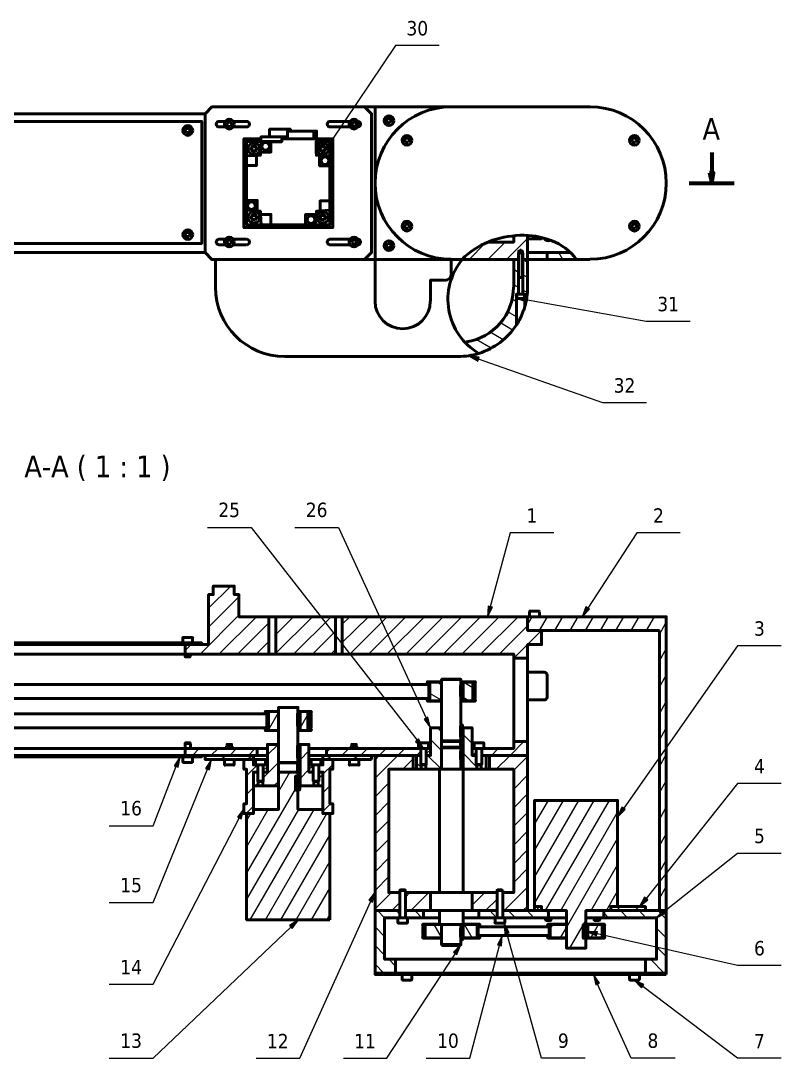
# Model space of a CAD drawing. Header units: millimetres. Extents: x 20663 to 36223, y 4936 to 8014.
# Drawn here: x 20990 to 21402, y 4936 to 5497 of the extents above; entities that cross this region are included whole.
import ezdxf

# ---------------------------------------------------------------- set-up
doc = ezdxf.new("R2010")
doc.units = ezdxf.units.MM
for name, color, linetype in [('PDF_Hatch (ISO)', 7, 'Continuous'), ('PDF_Section Line (ISO)', 7, 'Continuous'), ('PDF_Symbol (ISO)', 7, 'Continuous'), ('PDF_Text', 7, 'Continuous'), ('PDF_Visible (ISO)', 7, 'Continuous'), ('PDF_Visible Narrow (ISO)', 7, 'Continuous')]:
    doc.layers.add(name, color=color, linetype=linetype)
doc.styles.add('PDF Tahoma', font='tahoma.ttf')

msp = doc.modelspace()

# ---------------------------------------------------------------- hatches: boundary and pattern name
at = {"layer": 'PDF_Section Line (ISO)', "transparency": 33554559}
msp.add_hatch(color=256, dxfattribs=at).paths.add_polyline_path([(21362.86, 5414.98), (21362.86, 5414.98), (21364, 5409.41), (21365, 5414.98)])
at = {"layer": 'PDF_Symbol (ISO)', "transparency": 33554559}
for points in [[(21157.57, 5433.27), (21157.57, 5433.27), (21155.43, 5427.98), (21159.43, 5431.98)], [(21264.57, 5347.27), (21264.57, 5347.27), (21258.86, 5347.13), (21264.14, 5345.13)], [(21238.28, 5315.27), (21238.28, 5315.27), (21232.57, 5316.13), (21237.57, 5313.13)], [(21243.14, 5180.7), (21243.14, 5180.7), (21242.86, 5174.98), (21245.43, 5180.13)], [(21296, 5180.41), (21296, 5180.41), (21294, 5174.98), (21298, 5179.13)], [(21208.57, 5119.7), (21208.57, 5119.7), (21212, 5114.98), (21210.57, 5120.7)], [(21203.86, 5107.56), (21203.86, 5107.56), (21208.14, 5103.84), (21205.57, 5108.98)], [(21075.57, 5093.7), (21075.57, 5093.7), (21076.57, 5099.27), (21073.43, 5094.41)], [(21092.43, 5092.13), (21092.43, 5092.13), (21093.57, 5097.84), (21090.43, 5092.98)], [(21315.43, 5071.98), (21315.43, 5071.98), (21313.14, 5066.7), (21317.28, 5070.7)], [(21109.57, 5065.7), (21109.57, 5065.7), (21111.14, 5071.13), (21107.57, 5066.7)], [(21180.71, 5020.7), (21180.71, 5020.7), (21182, 5026.27), (21178.57, 5021.7)], [(21327.71, 5023.41), (21327.71, 5023.41), (21325, 5018.27), (21329.43, 5021.98)], [(21337.86, 5016.7), (21337.86, 5016.7), (21334.14, 5012.27), (21339.28, 5014.98)], [(21137.28, 5006.41), (21137.28, 5006.41), (21140.57, 5011.13), (21135.71, 5007.98)], [(21254.43, 5004.13), (21254.43, 5004.13), (21251.71, 5009.27), (21252.14, 5003.56)], [(21302.28, 5004.7), (21302.28, 5004.7), (21296.57, 5004.84), (21301.71, 5002.41)], [(21250.28, 4996.98), (21250.28, 4996.98), (21250.71, 5002.7), (21248.14, 4997.56)], [(21226.28, 4992.41), (21226.28, 4992.41), (21228.43, 4997.7), (21224.43, 4993.56)], [(21303.28, 4976.84), (21303.28, 4976.84), (21300, 4981.56), (21301.28, 4975.98)], [(21327.28, 4976.13), (21327.28, 4976.13), (21322.14, 4978.56), (21326, 4974.27)]]:
    msp.add_hatch(color=256, dxfattribs=at).paths.add_polyline_path(points)

# ---------------------------------------------------------------- linework, layer by layer
at = {"layer": 'PDF_Hatch (ISO)', "lineweight": 25}
for points in [[(21232.86, 5368.13), (21241.57, 5376.98)], [(21243, 5368.13), (21252.28, 5377.55)], [(21253, 5368.13), (21264.43, 5379.55)], [(21263.14, 5368.13), (21264.43, 5369.41)], [(21275.28, 5368.13), (21275, 5368.84)], [(21283.57, 5368.13), (21281.43, 5371.98)], [(21264.43, 5366.55), (21261.86, 5368.13)], [(21259.57, 5361.13), (21257, 5362.7)], [(21264.43, 5358.41), (21261.86, 5359.84)], [(21259.57, 5352.98), (21257, 5354.41)], [(21258.43, 5345.27), (21256.14, 5346.7)], [(21264.28, 5350.27), (21261.86, 5351.55)], [(21263, 5342.7), (21263, 5342.7)], [(21258.43, 5337.13), (21253.71, 5339.84)], [(21256.28, 5329.98), (21249.86, 5333.84)], [(21244.71, 5320.27), (21236.71, 5324.84)], [(21251.28, 5324.7), (21244.28, 5328.84)], [(21092, 5179.56), (21104, 5191.56)], [(21092, 5169.41), (21108.43, 5185.84)], [(21087.43, 5154.84), (21108.43, 5175.84)], [(21097.57, 5154.84), (21117.86, 5174.98)], [(21128.28, 5155.27), (21148.14, 5174.98)], [(21128.28, 5165.41), (21138, 5174.98)], [(21138, 5154.84), (21158.28, 5174.98)], [(21164.28, 5160.98), (21178.43, 5174.98)], [(21164.28, 5170.98), (21168.28, 5174.98)], [(21168.28, 5154.84), (21188.57, 5174.98)], [(21178.43, 5154.84), (21198.57, 5174.98)], [(21188.43, 5154.84), (21208.71, 5174.98)], [(21198.57, 5154.84), (21218.86, 5174.98)], [(21208.71, 5154.84), (21229, 5174.98)], [(21218.86, 5154.84), (21239, 5174.98)], [(21228.86, 5154.84), (21249.14, 5174.98)], [(21239, 5154.84), (21259.28, 5174.98)], [(21264.43, 5170.7), (21267, 5174.98)], [(21270.86, 5167.56), (21275.28, 5174.98)], [(21279.14, 5167.56), (21283.43, 5174.98)], [(21287.43, 5167.56), (21291.71, 5174.98)], [(21295.71, 5167.56), (21300, 5174.98)], [(21303.86, 5167.56), (21308.28, 5174.98)], [(21312.14, 5167.56), (21316.43, 5174.98)], [(21320.43, 5167.56), (21324.71, 5174.98)], [(21328.71, 5167.56), (21333, 5174.98)], [(21107.71, 5154.84), (21124.57, 5171.7)], [(21148.14, 5154.84), (21160.57, 5167.27)], [(21249.14, 5154.84), (21264.43, 5170.13)], [(21257, 5152.56), (21272, 5167.56)], [(21335.71, 5165.41), (21339.43, 5171.98)], [(21117.71, 5154.84), (21124.57, 5161.56)], [(20994.14, 5159.98), (20992.86, 5160.84)], [(21008.43, 5159.98), (21007.14, 5160.84)], [(21022.71, 5159.98), (21021.43, 5160.84)], [(21037, 5159.98), (21035.71, 5160.84)], [(21051.29, 5159.98), (21050, 5160.84)], [(21065.57, 5159.98), (21064.29, 5160.84)], [(21079.86, 5159.98), (21078.57, 5160.84)], [(21079.28, 5156.7), (21082.57, 5159.98)], [(21158.14, 5154.84), (21160.57, 5157.27)], [(21335.71, 5151.13), (21339.43, 5157.7)], [(21218, 5138.13), (21215.14, 5139.7)], [(21234.86, 5136.56), (21229.57, 5139.7)], [(21335.71, 5136.84), (21339.43, 5143.41)], [(21218, 5129.84), (21211.57, 5133.56)], [(21235.43, 5135.84), (21236.14, 5136.27)], [(21232.71, 5129.56), (21229.57, 5131.41)], [(21335.71, 5122.56), (21339.43, 5129.13)], [(21124.28, 5113.56), (21129.86, 5123.27)], [(21141.43, 5114.7), (21145.71, 5122.13)], [(21146.14, 5122.98), (21146.57, 5123.7)], [(21147.43, 5118.27), (21146.71, 5118.98)], [(21218, 5112.7), (21215.71, 5114.98)], [(21234.43, 5106.41), (21229.57, 5111.27)], [(21335.71, 5108.27), (21339.43, 5114.84)], [(21123.86, 5100.27), (21129.57, 5105.98)], [(21218, 5102.7), (21212, 5108.7)], [(21247.43, 5092.56), (21255, 5099.98), (21262.43, 5107.56)], [(20996.71, 5099.27), (20996.29, 5099.98)], [(21004.86, 5099.27), (21004.43, 5099.98)], [(21013.14, 5099.27), (21012.71, 5099.98)], [(21021.43, 5099.27), (21021, 5099.98)], [(21029.71, 5099.27), (21029.14, 5099.98)], [(21037.86, 5099.27), (21037.43, 5099.98)], [(21046.14, 5099.27), (21045.71, 5099.98)], [(21054.43, 5099.27), (21054, 5099.98)], [(21062.57, 5099.27), (21062.14, 5099.98)], [(21070.86, 5099.27), (21070.43, 5099.98)], [(21079.14, 5099.27), (21078.71, 5099.98)], [(21083.29, 5099.98), (21087, 5103.84)], [(21087.43, 5099.27), (21087, 5099.98)], [(21093.28, 5099.98), (21097.14, 5103.84)], [(21102, 5097.84), (21098, 5099.98)], [(21103.43, 5099.98), (21107.14, 5103.84)], [(21116.29, 5097.84), (21112.28, 5099.98)], [(21113.57, 5099.98), (21117.28, 5103.84)], [(21141.43, 5097.56), (21146.28, 5102.56)], [(21159.14, 5097.84), (21155.14, 5099.98)], [(21155.71, 5101.84), (21157.71, 5103.84)], [(21164, 5099.98), (21167.86, 5103.84)], [(21173.43, 5097.84), (21169.43, 5099.98)], [(21174.14, 5099.98), (21177.86, 5103.84)], [(21182, 5087.7), (21194.28, 5099.98), (21198.14, 5103.84)], [(21182, 5097.7), (21184.28, 5099.98), (21188, 5103.84)], [(21204.43, 5099.98), (21206.71, 5102.27)], [(21209.71, 5100.84), (21212, 5102.98)], [(21218, 5092.56), (21210.43, 5099.98)], [(21237, 5093.7), (21229.57, 5101.27)], [(21234.71, 5099.98), (21236.71, 5101.98)], [(21242, 5098.84), (21240.71, 5099.98)], [(21243.86, 5098.98), (21244.86, 5099.98), (21248.57, 5103.84)], [(21257, 5091.98), (21264.43, 5099.41)], [(21335.71, 5093.98), (21339.43, 5100.56)], [(21111.14, 5097.56), (21111.28, 5097.84)], [(21112.57, 5088.98), (21118.43, 5094.84)], [(21121.57, 5087.84), (21129.86, 5096.13)], [(21121.57, 5091.84), (21123.86, 5093.98)], [(21141.43, 5087.56), (21146.28, 5092.41), (21148.57, 5094.7)], [(21151.57, 5087.56), (21153.86, 5089.84), (21159.14, 5095.13)], [(21197, 5092.56), (21202.57, 5098.13)], [(21207, 5093.41), (21204.43, 5095.98)], [(21129.86, 5080.41), (21136, 5090.98)], [(21257, 5081.84), (21264.43, 5089.27)], [(21112.57, 5078.84), (21116.29, 5082.7)], [(21117.28, 5083.56), (21118.86, 5085.13)], [(21127.28, 5083.56), (21129.86, 5085.98)], [(21147.57, 5083.56), (21148.86, 5084.84)], [(21153.86, 5079.7), (21157.57, 5083.56)], [(21182, 5077.56), (21189.43, 5085.13)], [(21335.71, 5079.7), (21339.43, 5086.27)], [(21112.57, 5036.13), (21139, 5081.84)], [(21257, 5071.7), (21264.43, 5079.27)], [(21112.28, 5068.56), (21116.29, 5072.56)], [(21153.86, 5069.7), (21158, 5073.84)], [(21182, 5067.41), (21189.43, 5074.98)], [(21268.14, 5048.56), (21283.86, 5075.7)], [(21268.14, 5034.27), (21292.14, 5075.7)], [(21268.14, 5019.98), (21300.43, 5075.7)], [(21268.28, 5062.84), (21275.71, 5075.7)], [(21274.14, 5016.13), (21308.71, 5075.7)], [(21335.71, 5065.41), (21339.43, 5071.98)], [(21112.57, 5050.41), (21124.28, 5070.84)], [(21112.57, 5021.98), (21140.86, 5070.84)], [(21112.57, 5064.7), (21114.86, 5068.56)], [(21114.57, 5011.13), (21149.14, 5070.84)], [(21122.86, 5011.13), (21156, 5068.56)], [(21257, 5061.7), (21264.43, 5069.13)], [(21282.43, 5016.13), (21313.14, 5069.27)], [(21182, 5057.41), (21189.43, 5064.84)], [(21131.14, 5011.13), (21157.57, 5056.98)], [(21182, 5047.27), (21189.43, 5054.7)], [(21257, 5051.56), (21264.43, 5058.98)], [(21282.28, 5001.41), (21285.43, 5006.98), (21313.14, 5055.13)], [(21335.71, 5051.13), (21339.43, 5057.7)], [(21257, 5041.41), (21264.43, 5048.98)], [(21182, 5037.13), (21189.43, 5044.7)], [(21335.71, 5036.84), (21339.43, 5043.41)], [(21139.28, 5011.13), (21157.57, 5042.7)], [(21257, 5031.27), (21264.43, 5038.84)], [(21298.86, 5016.13), (21313.14, 5040.84)], [(21182, 5026.98), (21189.43, 5034.56)], [(21147.57, 5011.13), (21157.57, 5028.27)], [(21251.71, 5016.13), (21264.43, 5028.7)], [(21307.14, 5016.13), (21313.14, 5026.56)], [(21335.71, 5022.56), (21339.43, 5029.13)], [(21182, 5016.98), (21190.86, 5025.84)], [(21198.43, 5023.41), (21200.86, 5025.84)], [(21201.28, 5016.13), (21211, 5025.84)], [(21234.43, 5018.98), (21241.28, 5025.84)], [(21241.71, 5016.13), (21248, 5022.27)], [(21251, 5025.27), (21251.43, 5025.84)], [(21187.14, 5012.13), (21183.28, 5016.13)], [(21191.14, 5016.13), (21195.43, 5020.41)], [(21195.43, 5013.98), (21193.43, 5016.13)], [(21207.28, 5012.27), (21203.57, 5016.13)], [(21211.43, 5016.13), (21212, 5016.7)], [(21247.71, 5012.27), (21244, 5016.13)], [(21257.86, 5012.27), (21254, 5016.13)], [(21261.86, 5016.13), (21264.43, 5018.56)], [(21267.86, 5012.27), (21264.14, 5016.13)], [(21271.14, 5016.13), (21269, 5018.27)], [(21275.71, 5014.56), (21274.28, 5016.13)], [(21318.43, 5012.27), (21314.71, 5016.13), (21312.43, 5018.27)], [(21328.43, 5012.27), (21324.71, 5016.13), (21322.43, 5018.27)], [(21339.43, 5011.41), (21334.86, 5016.13)], [(21155.86, 5011.13), (21157.57, 5013.98)], [(21287.28, 4995.84), (21296, 5010.84)], [(21308.28, 5012.27), (21305.71, 5014.98)], [(21187.14, 5002.13), (21182, 5007.27)], [(21208.71, 5004.7), (21207.86, 5005.41)], [(21218, 5001.7), (21214, 5008.56)], [(21234.57, 5001.41), (21230.43, 5008.56)], [(21276.57, 5005.98), (21278.14, 5008.56)], [(21298.71, 5001.41), (21302.86, 5008.56)], [(21306, 5004.56), (21305.28, 5005.27)], [(21339.43, 5001.41), (21334.14, 5006.56)], [(21209.86, 5001.41), (21209.14, 5002.7)], [(21187.14, 4991.98), (21182, 4997.27)], [(21295.43, 4995.84), (21296, 4996.56)], [(21339.43, 4991.27), (21334.14, 4996.56)], [(21186.71, 4982.27), (21182, 4987.13)], [(21193.14, 4985.98), (21189.43, 4989.84)], [(21338.28, 4982.27), (21330.86, 4989.84)], [(21182.43, 4981.56), (21183.71, 4982.27)], [(21196.71, 4981.56), (21198, 4982.27)], [(21211, 4981.56), (21212.28, 4982.27)], [(21225.28, 4981.56), (21226.57, 4982.27)], [(21239.57, 4981.56), (21240.86, 4982.27)], [(21253.86, 4981.56), (21255.14, 4982.27)], [(21268.14, 4981.56), (21269.43, 4982.27)], [(21282.43, 4981.56), (21283.71, 4982.27)], [(21296.71, 4981.56), (21298, 4982.27)], [(21311, 4981.56), (21312.28, 4982.27)], [(21325.28, 4981.56), (21326.57, 4982.27)]]:
    msp.add_lwpolyline(points, dxfattribs=at)
at = {"layer": 'PDF_Section Line (ISO)', "lineweight": 70}
msp.add_lwpolyline([(21364, 5425.98), (21364, 5414.98), (21364, 5409.41)], dxfattribs=at)
msp.add_lwpolyline([(21362.86, 5414.98), (21364, 5409.41), (21365, 5414.98)], close=True, dxfattribs=at)
at = {"layer": 'PDF_Section Line (ISO)', "lineweight": 120}
msp.add_lwpolyline([(21351.71, 5409.41), (21376.14, 5409.41)], dxfattribs=at)
at = {"layer": 'PDF_Symbol (ISO)', "lineweight": 25}
for points in [[(21216.71, 5483.84), (21193.14, 5483.84), (21158.57, 5432.7), (21155.43, 5427.98)], [(21352.28, 5334.55), (21328.57, 5334.55), (21264.43, 5346.13), (21258.86, 5347.13)], [(21328.71, 5290.7), (21305.14, 5290.7), (21237.86, 5314.27), (21232.57, 5316.13)], [(21091.43, 5223.27), (21115, 5223.27), (21204.71, 5108.27), (21208.14, 5103.84)], [(21138.71, 5223.27), (21162.28, 5223.27), (21209.57, 5120.13), (21212, 5114.98)], [(21278.71, 5220.41), (21255, 5220.41), (21244.28, 5180.41), (21242.86, 5174.98)], [(21347, 5220.41), (21323.43, 5220.41), (21297, 5179.7), (21294, 5174.98)], [(21401.57, 5159.27), (21378, 5159.27), (21316.43, 5071.41), (21313.14, 5066.7)], [(21038.29, 5061.98), (21062, 5061.98), (21074.57, 5094.13), (21076.57, 5099.27)], [(21038.29, 5020.56), (21062, 5020.56), (21091.43, 5092.56), (21093.57, 5097.84)], [(21401.57, 5084.84), (21378, 5084.84), (21328.57, 5022.7), (21325, 5018.27)], [(21038.29, 4976.27), (21062, 4976.27), (21108.57, 5066.13), (21111.14, 5071.13)], [(21401.57, 5046.98), (21378, 5046.98), (21338.57, 5015.84), (21334.14, 5012.27)], [(21117.71, 4936.27), (21141.28, 4936.27), (21179.71, 5021.13), (21182, 5026.27)], [(21038.29, 4936.27), (21062, 4936.27), (21136.57, 5007.27), (21140.57, 5011.13)], [(21295.57, 4936.27), (21272, 4936.27), (21253.28, 5003.84), (21251.71, 5009.27)], [(21401.57, 4986.41), (21378, 4986.41), (21302, 5003.56), (21296.57, 5004.84)], [(21209.71, 4936.27), (21233.28, 4936.27), (21249.28, 4997.27), (21250.71, 5002.7)], [(21164.86, 4936.27), (21188.43, 4936.27), (21225.43, 4992.98), (21228.43, 4997.7)], [(21344.14, 4936.27), (21320.43, 4936.27), (21302.28, 4976.41), (21300, 4981.56)], [(21401.57, 4936.27), (21378, 4936.27), (21326.71, 4975.13), (21322.14, 4978.56)]]:
    msp.add_lwpolyline(points, dxfattribs=at)
for points in [[(21157.57, 5433.27), (21155.43, 5427.98), (21159.43, 5431.98)], [(21264.57, 5347.27), (21258.86, 5347.13), (21264.14, 5345.13)], [(21238.28, 5315.27), (21232.57, 5316.13), (21237.57, 5313.13)], [(21243.14, 5180.7), (21242.86, 5174.98), (21245.43, 5180.13)], [(21296, 5180.41), (21294, 5174.98), (21298, 5179.13)], [(21208.57, 5119.7), (21212, 5114.98), (21210.57, 5120.7)], [(21203.86, 5107.56), (21208.14, 5103.84), (21205.57, 5108.98)], [(21075.57, 5093.7), (21076.57, 5099.27), (21073.43, 5094.41)], [(21092.43, 5092.13), (21093.57, 5097.84), (21090.43, 5092.98)], [(21315.43, 5071.98), (21313.14, 5066.7), (21317.28, 5070.7)], [(21109.57, 5065.7), (21111.14, 5071.13), (21107.57, 5066.7)], [(21180.71, 5020.7), (21182, 5026.27), (21178.57, 5021.7)], [(21327.71, 5023.41), (21325, 5018.27), (21329.43, 5021.98)], [(21337.86, 5016.7), (21334.14, 5012.27), (21339.28, 5014.98)], [(21137.28, 5006.41), (21140.57, 5011.13), (21135.71, 5007.98)], [(21254.43, 5004.13), (21251.71, 5009.27), (21252.14, 5003.56)], [(21302.28, 5004.7), (21296.57, 5004.84), (21301.71, 5002.41)], [(21250.28, 4996.98), (21250.71, 5002.7), (21248.14, 4997.56)], [(21226.28, 4992.41), (21228.43, 4997.7), (21224.43, 4993.56)], [(21303.28, 4976.84), (21300, 4981.56), (21301.28, 4975.98)], [(21327.28, 4976.13), (21322.14, 4978.56), (21326, 4974.27)]]:
    msp.add_lwpolyline(points, close=True, dxfattribs=at)
at = {"layer": 'PDF_Visible (ISO)', "lineweight": 50}
for points in [[(21176.28, 5450.7), (21093.86, 5450.7), (21090.14, 5446.98), (20769.57, 5446.98)], [(21298.14, 5450.7), (21223.14, 5450.7), (21182, 5450.7), (21182, 5409.41), (21182, 5368.13)], [(21090.14, 5446.98), (21090.14, 5371.98)], [(21097.57, 5442.84), (21101, 5442.84)], [(21105.43, 5442.84), (21112.57, 5442.84)], [(21157.57, 5442.84), (21168.57, 5442.84)], [(21101, 5439.84), (21097.57, 5439.84)], [(21112.57, 5439.84), (21105.43, 5439.84)], [(21136.28, 5437.55), (21136.28, 5438.55), (21125, 5438.55), (21125, 5434.41)], [(21148.86, 5433.41), (21148.86, 5437.55), (21134.71, 5437.55), (21134.71, 5433.41)], [(21148.86, 5437.55), (21150.43, 5437.55), (21150.43, 5433.41)], [(21168.57, 5439.84), (21157.57, 5439.84)], [(21120.28, 5433.41), (21111.14, 5433.41), (21111.14, 5385.41), (21159.14, 5385.41), (21159.14, 5433.41), (21152.86, 5433.41)], [(21157.57, 5418.84), (21152, 5418.84), (21152, 5424.41), (21150.28, 5424.55), (21150.14, 5426.27), (21150.14, 5431.84), (21152.86, 5431.84), (21152.86, 5433.41), (21131.57, 5433.41), (21131.57, 5431.84), (21125.71, 5431.84), (21125.71, 5426.27), (21120, 5426.27), (21120, 5424.55), (21117.86, 5424.41), (21117.86, 5418.98), (21112.57, 5418.98), (21112.57, 5400.13), (21118.28, 5400.13), (21118.28, 5394.41), (21120, 5394.27), (21120, 5392.55), (21125.71, 5392.55), (21125.71, 5386.98), (21144.43, 5386.98), (21144.43, 5392.55), (21150.14, 5392.55), (21150.28, 5394.27), (21152.28, 5394.41), (21157.57, 5394.84), (21157.57, 5399.84), (21157.57, 5418.84), (21157.57, 5424.13), (21152, 5424.41)], [(21152.86, 5431.98), (21157.57, 5431.98), (21157.57, 5424.13), (21157.57, 5399.84), (21157.57, 5394.84), (21157.57, 5386.98), (21149.71, 5386.98), (21125.43, 5386.98), (21120.43, 5386.98), (21112.57, 5386.98), (21112.57, 5394.84), (21112.57, 5418.98), (21112.57, 5424.13), (21112.57, 5418.98)], [(21117.86, 5424.41), (21112.57, 5424.13), (21112.57, 5431.98), (21120.28, 5431.98)], [(21131.57, 5431.98), (21120.43, 5431.98), (21120.43, 5431.84), (21120, 5426.27)], [(21134.71, 5434.41), (21120.28, 5434.41), (21120.28, 5431.98), (21120.43, 5431.98)], [(21120.43, 5431.84), (21125.71, 5431.84)], [(21112.57, 5424.13), (21112.57, 5424.13)], [(21118.28, 5394.41), (21112.57, 5394.84), (21112.57, 5400.13)], [(21152.28, 5394.41), (21152.28, 5399.84), (21157.57, 5399.84)], [(21157.57, 5399.84), (21157.57, 5399.84)], [(21120, 5392.55), (21120.43, 5386.98), (21125.71, 5386.98)], [(21150.14, 5392.55), (21149.71, 5386.98), (21144.43, 5386.98)], [(21125.43, 5386.98), (21125.43, 5386.98)], [(21259.57, 5368.13), (21229.14, 5368.13), (21230.57, 5369.7), (21232.28, 5371.13), (21234, 5372.55), (21235.71, 5373.7), (21237.57, 5374.84), (21239.43, 5375.98), (21241.43, 5376.84), (21243.43, 5377.7), (21245.43, 5378.55), (21247.43, 5379.13), (21249.57, 5379.7), (21251.71, 5380.27), (21253.86, 5380.55), (21256, 5380.84), (21258.14, 5381.13), (21260.28, 5381.27), (21262.57, 5381.27), (21264.71, 5381.13), (21266.86, 5380.98), (21269, 5380.7), (21271.14, 5380.27), (21273.28, 5379.7), (21275.28, 5379.13), (21277.28, 5378.41), (21279.28, 5377.55), (21281.28, 5376.55), (21283.14, 5375.41), (21284.86, 5374.27), (21286.57, 5372.84), (21288.14, 5371.41), (21289.57, 5369.84), (21290.86, 5368.13), (21298.14, 5368.13)], [(21243, 5377.55), (21257, 5377.55), (21257, 5380.98)], [(21264.43, 5381.13), (21264.43, 5368.13), (21261.86, 5368.13)], [(21264.43, 5379.41), (21272, 5379.41), (21272, 5379.98)], [(21097.57, 5379.13), (21101, 5379.13)], [(21101, 5376.13), (21097.57, 5376.13)], [(21105.43, 5379.13), (21112.57, 5379.13)], [(21112.57, 5376.13), (21105.43, 5376.13)], [(21157.57, 5379.13), (21168.57, 5379.13)], [(21168.57, 5376.13), (21157.57, 5376.13)], [(20769.57, 5371.98), (21090.14, 5371.98), (21093.86, 5368.13), (21176.28, 5368.13), (21182, 5368.13), (21182, 5345.7)], [(21257, 5353.13), (21257, 5368.13), (21259.57, 5368.13), (21259.57, 5349.55), (21259.57, 5371.7), (21261.86, 5371.7), (21261.57, 5371.98), (21259.86, 5371.98), (21259.57, 5371.7)], [(21259.57, 5372.7), (21261.86, 5372.7)], [(21261.57, 5371.84), (21261.57, 5372.7), (21260.71, 5373.27), (21259.71, 5372.7), (21259.71, 5371.84)], [(21259.71, 5372.7), (21261.57, 5372.7)], [(21261.86, 5371.7), (21261.86, 5349.55), (21261.86, 5368.13), (21264.43, 5368.13), (21264.43, 5353.13)], [(21264.43, 5371.98), (21273.43, 5371.98), (21275, 5371.98)], [(21290.86, 5368.13), (21275, 5368.13), (21275, 5371.98), (21287.57, 5371.98)], [(21095.71, 5368.13), (21095.71, 5353.13)], [(21223.14, 5368.13), (21223.14, 5360.7)], [(21264.43, 5368.13), (21273.43, 5368.13), (21275, 5368.13)], [(21259.57, 5358.41), (21261.86, 5358.41)], [(21219.43, 5356.98), (21212, 5356.98), (21212, 5345.7)], [(21258.57, 5347.41), (21258.57, 5349.41)], [(21258.86, 5347.13), (21262.57, 5347.13)], [(21262.71, 5347.41), (21262.71, 5349.41)], [(21133.28, 5315.7), (21227, 5315.7)], [(21265.86, 5177.98), (21270.57, 5177.98)], [(21124.57, 5174.98), (21128.28, 5174.98)], [(21160.57, 5174.98), (21164.28, 5174.98)], [(21265.57, 5177.7), (21265.57, 5174.98)], [(21270.86, 5177.7), (21270.86, 5174.98)], [(21078.14, 5163.56), (21078.14, 5160.84)], [(21078.43, 5163.84), (21083, 5163.84)], [(21083.29, 5163.56), (21083.29, 5160.84)], [(20965.29, 5154.84), (20969, 5154.84), (21075.43, 5154.84), (21079.28, 5154.84), (21079.28, 5153.56)], [(21082.29, 5154.84), (21082.29, 5153.56)], [(21124.57, 5154.84), (21128.28, 5154.84)], [(21160.57, 5154.84), (21164.28, 5154.84)], [(21257, 5107.56), (21257, 5152.56)], [(21264.43, 5152.56), (21264.43, 5107.56)], [(21264.43, 5144.98), (21273.43, 5144.98)], [(21210.86, 5130.27), (21210.14, 5130.13), (21210.28, 5129.41), (21211, 5129.56), (21218, 5129.56), (21218, 5139.7), (21211, 5139.7), (21210.28, 5139.84), (21210.14, 5139.13), (21210.86, 5138.98)], [(21210.28, 5139.84), (21218, 5139.84)], [(21218, 5140.98), (21228.43, 5140.98), (21228.14, 5141.27), (21218.28, 5141.27), (21218, 5140.98), (21218, 5107.98)], [(21229, 5131.13), (21228.43, 5131.13), (21228.43, 5131.27), (21228.28, 5131.7), (21228.14, 5132.27), (21228.14, 5132.7), (21228.14, 5132.98), (21228.14, 5136.84), (21228.14, 5137.13), (21228.14, 5137.56), (21228.28, 5138.13), (21228.43, 5138.56), (21228.43, 5138.7), (21229, 5138.7)], [(21228.43, 5138.7), (21228.43, 5140.98)], [(21228.43, 5139.84), (21236.14, 5139.84)], [(21228.43, 5139.7), (21229.57, 5139.7)], [(21235.43, 5138.98), (21236.28, 5139.13), (21236.14, 5139.84), (21235.43, 5139.7), (21229.57, 5139.7), (21229.57, 5129.56), (21235.43, 5129.56), (21236.14, 5129.41), (21236.28, 5130.13), (21235.43, 5130.27), (21234.86, 5130.27), (21234.86, 5138.84), (21235.43, 5138.84)], [(21235.28, 5138.84), (21235.28, 5130.27)], [(21275, 5143.56), (21275, 5131.56)], [(21211, 5138.41), (20781.71, 5138.41)], [(21235.28, 5138.41), (21235.43, 5138.41)], [(21211, 5130.84), (20781.71, 5130.84)], [(21210.28, 5129.41), (21218, 5129.41)], [(21228.43, 5116.56), (21228.43, 5131.13)], [(21229.57, 5129.56), (21228.43, 5129.56)], [(21228.43, 5129.41), (21236.14, 5129.41)], [(21235.28, 5130.84), (21235.43, 5130.84)], [(21273.43, 5129.98), (21264.43, 5129.98)], [(20781, 5122.41), (21123.57, 5122.41)], [(21123.43, 5114.27), (21122.57, 5114.13), (21122.71, 5113.41), (21123.57, 5113.56), (21129.86, 5113.56), (21129.86, 5123.7), (21123.57, 5123.7), (21122.71, 5123.84), (21122.57, 5123.13), (21123.43, 5122.98)], [(21122.71, 5123.84), (21129.86, 5123.84)], [(21141, 5122.98), (21140.28, 5122.98), (21140.28, 5125.98), (21129.86, 5125.98), (21129.86, 5096.27)], [(21140.28, 5115.41), (21140.28, 5115.56), (21140.14, 5115.98), (21140, 5116.56), (21140, 5116.98), (21140, 5117.27), (21140, 5120.98), (21140, 5121.41), (21140, 5121.84), (21140.14, 5122.41), (21140.28, 5122.84), (21140.28, 5122.98)], [(21140.28, 5123.84), (21147.43, 5123.84)], [(21140.28, 5123.7), (21141.43, 5123.7)], [(21146.57, 5122.98), (21146.57, 5114.27)], [(21146.57, 5122.41), (21146.71, 5122.41)], [(21229, 5116.56), (21228.43, 5116.56), (21228.43, 5116.41), (21228.28, 5115.98), (21228.14, 5115.41), (21228.14, 5114.98), (21228.14, 5114.7), (21228.14, 5110.98), (21228.14, 5110.56), (21228.14, 5110.27), (21228.28, 5109.56), (21228.43, 5109.13), (21228.43, 5108.98), (21229, 5108.98)], [(20781, 5114.84), (21123.57, 5114.84)], [(21122.71, 5113.41), (21129.86, 5113.41)], [(21141, 5115.41), (21140.28, 5115.41), (21140.28, 5105.7), (21141, 5105.7)], [(21141.43, 5113.56), (21140.28, 5113.56)], [(21140.28, 5113.41), (21147.43, 5113.41)], [(21146.57, 5114.84), (21146.71, 5114.84)], [(21209.71, 5099.98), (21212, 5099.98), (21212, 5114.98), (21218, 5114.98), (21218, 5092.56), (21218, 5104.13)], [(21229.28, 5114.98), (21229.57, 5114.98)], [(21236.71, 5099.98), (21234.43, 5099.98), (21234.43, 5114.98), (21229.57, 5114.98), (21229.57, 5092.56), (21237, 5092.56), (21237, 5094.84)], [(20965.29, 5103.84), (20969, 5103.84), (21075.43, 5103.84), (21079.28, 5103.84), (21079.28, 5106.41)], [(21082.29, 5103.84), (21082.29, 5106.41)], [(21101.71, 5103.84), (21101.71, 5104.98)], [(21102, 5105.27), (21102, 5105.98), (21104.43, 5105.98), (21104.43, 5105.27)], [(21104.71, 5103.84), (21104.71, 5104.98)], [(21121.28, 5085.84), (21121.28, 5083.56), (21129.86, 5083.56), (21129.86, 5105.98), (21123.86, 5105.98), (21123.86, 5090.98), (21121.57, 5090.98)], [(21141, 5098.13), (21140.28, 5098.13), (21140.28, 5098.27), (21140.14, 5098.7), (21140, 5099.27), (21140, 5099.7), (21140, 5099.98), (21140, 5103.84), (21140, 5104.13), (21140, 5104.56), (21140.14, 5105.13), (21140.28, 5105.56), (21140.28, 5105.7)], [(21140.28, 5105.98), (21141.43, 5105.98)], [(21148.57, 5090.98), (21146.28, 5090.98), (21146.28, 5105.98), (21141.43, 5105.98), (21141.43, 5083.56), (21148.86, 5083.56), (21148.86, 5085.84)], [(21169.14, 5103.84), (21169.14, 5104.98)], [(21169.43, 5105.27), (21169.43, 5105.98), (21171.86, 5105.98), (21171.86, 5105.27)], [(21172.14, 5103.84), (21172.14, 5104.98)], [(21209.71, 5095.13), (21209.43, 5094.84), (21207, 5094.84), (21206.71, 5095.13), (21209.71, 5095.13), (21209.71, 5103.7), (21209.71, 5099.98), (21212, 5099.98), (21212, 5103.84), (21210.86, 5103.84), (21206.57, 5103.84), (21205.57, 5103.84), (21205.57, 5106.56)], [(21205.86, 5106.84), (21210.57, 5106.84), (21212, 5106.84)], [(21210.86, 5106.56), (21210.86, 5103.84)], [(21228.14, 5104.56), (21228.14, 5107.56)], [(21228.43, 5107.98), (21228.43, 5108.98)], [(21234.43, 5106.84), (21235.86, 5106.84), (21240.57, 5106.84)], [(21235.57, 5106.56), (21235.57, 5103.84)], [(21239.71, 5095.13), (21239.43, 5094.84), (21237, 5094.84), (21236.71, 5095.13), (21239.71, 5095.13), (21239.71, 5103.7), (21239.71, 5099.98), (21264.43, 5099.98), (21264.43, 5107.56), (21257, 5107.56), (21257, 5103.84), (21240.86, 5103.84), (21240.86, 5106.56)], [(21118.28, 5103.84), (21123.86, 5103.84)], [(21118.28, 5099.98), (21123.86, 5099.98)], [(21146.28, 5103.84), (21155.71, 5103.84)], [(21146.28, 5099.98), (21153.86, 5099.98)], [(21205.57, 5103.84), (21155.71, 5103.84), (21155.71, 5099.98), (21206.71, 5099.98), (21206.71, 5103.7), (21206.71, 5095.13)], [(21195.43, 5025.84), (21189.43, 5025.84), (21189.43, 5092.56), (21202.57, 5092.56), (21202.57, 5099.98), (21182, 5099.98), (21182, 5091.84), (21182, 5016.13), (21195.43, 5016.13)], [(21206.71, 5099.98), (21204.43, 5099.98), (21204.43, 5092.56)], [(21229, 5096.27), (21228.43, 5096.27), (21228.43, 5096.56), (21228.28, 5096.98), (21228.28, 5097.56), (21228.14, 5098.13), (21228.14, 5101.98), (21228.28, 5102.56), (21228.28, 5103.13), (21228.43, 5103.56), (21228.43, 5103.84), (21229, 5103.84)], [(21228.43, 5103.84), (21228.43, 5104.13)], [(21240.86, 5103.84), (21236.57, 5103.84), (21235.57, 5103.84), (21234.43, 5103.84), (21234.43, 5099.98), (21236.71, 5099.98), (21236.71, 5103.7), (21236.71, 5095.13)], [(21239.43, 5094.84), (21239.43, 5092.56), (21242, 5092.56), (21242, 5099.98), (21239.71, 5099.98)], [(21251, 5016.13), (21264.43, 5016.13), (21264.43, 5099.98), (21243.86, 5099.98), (21243.86, 5092.56), (21257, 5092.56), (21257, 5025.84), (21251, 5025.84)], [(21078.14, 5096.56), (21078.14, 5099.27)], [(21078.43, 5096.27), (21083, 5096.27)], [(21083.29, 5096.56), (21083.29, 5099.27)], [(21100.57, 5095.13), (21100.57, 5097.84)], [(21100.86, 5094.84), (21105.57, 5094.84)], [(21105.86, 5095.13), (21105.86, 5097.84)], [(21122.71, 5097.56), (21122.71, 5094.84), (21118.57, 5094.84), (21117.43, 5094.84), (21116.29, 5094.84), (21116.29, 5097.84), (21111.14, 5097.84), (21111.14, 5092.56), (21112.57, 5092.56), (21112.57, 5073.84), (21111.14, 5073.84), (21111.14, 5068.56), (21116.29, 5068.56), (21116.29, 5090.98), (21118.57, 5090.98), (21118.57, 5094.7), (21118.57, 5086.13)], [(21117.43, 5097.56), (21117.43, 5094.84)], [(21117.71, 5097.84), (21122.43, 5097.84), (21123.86, 5097.84)], [(21121.57, 5086.13), (21121.28, 5085.84), (21118.86, 5085.84), (21118.57, 5086.13), (21121.57, 5086.13), (21121.57, 5094.7), (21121.57, 5090.98), (21123.86, 5090.98), (21123.86, 5094.84), (21122.71, 5094.84)], [(21140, 5090.98), (21140, 5095.98)], [(21140.28, 5098.13), (21140.28, 5096.27)], [(21146.28, 5097.84), (21147.71, 5097.84), (21152.43, 5097.84)], [(21152.71, 5094.84), (21148.57, 5094.84), (21147.43, 5094.84), (21146.28, 5094.84), (21146.28, 5090.98), (21148.57, 5090.98), (21148.57, 5094.7), (21148.57, 5086.13)], [(21147.43, 5097.56), (21147.43, 5094.84)], [(21151.57, 5086.13), (21151.28, 5085.84), (21148.86, 5085.84), (21148.57, 5086.13), (21151.57, 5086.13), (21151.57, 5094.7), (21151.57, 5090.98), (21153.86, 5090.98), (21153.86, 5068.56), (21159.14, 5068.56), (21159.14, 5073.84), (21157.57, 5073.84), (21157.57, 5092.56), (21159.14, 5092.56), (21159.14, 5097.84), (21153.86, 5097.84), (21153.86, 5094.84), (21152.71, 5094.84), (21152.71, 5097.56)], [(21168.14, 5095.13), (21168.14, 5097.84)], [(21168.43, 5094.84), (21173, 5094.84)], [(21173.28, 5095.13), (21173.28, 5097.84)], [(21202.57, 5092.56), (21204.43, 5092.56), (21207, 5092.56), (21207, 5094.84)], [(21209.43, 5094.84), (21209.43, 5092.56), (21216.86, 5092.56)], [(21228.43, 5092.56), (21228.43, 5096.27)], [(21118.57, 5090.98), (21116.29, 5090.98), (21116.29, 5083.56), (21118.86, 5083.56), (21118.86, 5085.84)], [(21139, 5081.56), (21139, 5083.13), (21139, 5086.98), (21139, 5088.56)], [(21141, 5088.84), (21139.28, 5088.84)], [(21151.28, 5085.84), (21151.28, 5083.56), (21153.86, 5083.56), (21153.86, 5090.98), (21151.57, 5090.98)], [(21207, 5092.56), (21209.43, 5092.56)], [(21216.86, 5025.84), (21216.86, 5092.56), (21229.57, 5092.56), (21229.57, 5025.84)], [(21237, 5092.56), (21239.43, 5092.56)], [(21242, 5092.56), (21243.86, 5092.56)], [(21118.86, 5083.56), (21121.28, 5083.56)], [(21141.43, 5083.56), (21141.28, 5083.56)], [(21148.86, 5083.56), (21151.28, 5083.56)], [(21141, 5081.27), (21139.28, 5081.27)], [(21195.43, 5026.98), (21195.71, 5027.27), (21198.14, 5027.27), (21198.43, 5026.98)], [(21248, 5026.98), (21248.28, 5027.27), (21250.57, 5027.27), (21251, 5026.98)], [(21198.43, 5016.13), (21212, 5016.13), (21212, 5025.84), (21198.43, 5025.84)], [(21212, 5025.84), (21212.14, 5025.84), (21234.28, 5025.84), (21234.43, 5025.84)], [(21212, 5016.27), (21212, 5025.56)], [(21248, 5025.84), (21234.43, 5025.84), (21234.43, 5016.13), (21248, 5016.13)], [(21234.43, 5016.27), (21234.43, 5025.56)], [(21229.57, 5016.13), (21229.57, 5008.56), (21216.86, 5008.56), (21208.71, 5008.56), (21207.86, 5008.7), (21207.71, 5007.98), (21208.57, 5007.84)], [(21212, 5016.13), (21212.14, 5016.13), (21234.28, 5016.13), (21234.43, 5016.13)], [(21216.86, 5008.56), (21216.86, 5016.13)], [(21194.28, 5009.56), (21194.28, 5012.27)], [(21199.57, 5009.56), (21199.57, 5012.27)], [(21208.14, 5012.27), (21216.86, 5012.27)], [(21229.57, 5012.27), (21238.14, 5012.27)], [(21246.86, 5009.56), (21246.86, 5012.27)], [(21252.14, 5009.56), (21252.14, 5012.27)], [(21274.14, 5012.27), (21274.14, 5011.13), (21274.57, 5010.84), (21276.86, 5010.84), (21277.14, 5011.13), (21277.14, 5012.27)], [(21274.14, 5011.13), (21277.14, 5011.13)], [(21275.71, 5012.27), (21285.43, 5012.27)], [(21296, 5012.27), (21305.71, 5012.27)], [(21300.43, 5012.27), (21300.43, 5011.13), (21300.71, 5010.84), (21303.14, 5010.84), (21303.43, 5011.13), (21303.43, 5012.27)], [(21300.43, 5011.13), (21303.43, 5011.13)], [(21194.57, 5009.27), (21199.28, 5009.27)], [(21208.57, 5002.13), (21207.71, 5001.98), (21207.86, 5001.27), (21208.71, 5001.41), (21218, 5001.41), (21218, 5008.56), (21218, 4997.7), (21228.43, 4997.7), (21228.14, 4997.27), (21218.28, 4997.27), (21218, 4997.7)], [(21207.86, 5008.7), (21216.86, 5008.7)], [(21208.71, 5007.27), (21208.71, 5007.27)], [(21229, 5007.84), (21228.43, 5007.84), (21228.43, 5007.56), (21228.28, 5007.13), (21228.28, 5006.56), (21228.14, 5005.98), (21228.14, 5002.13), (21228.28, 5001.56), (21228.28, 5000.98), (21228.43, 5000.56), (21228.43, 5000.27), (21229, 5000.27)], [(21228.43, 5007.84), (21228.43, 5008.56)], [(21229.43, 5008.56), (21229.43, 5007.27)], [(21237.86, 5007.84), (21238.71, 5007.98), (21238.57, 5008.7), (21237.71, 5008.56), (21229.57, 5008.56), (21229.57, 5001.41), (21237.71, 5001.41), (21238.57, 5001.27), (21238.71, 5001.98), (21237.86, 5002.13)], [(21229.57, 5008.7), (21238.57, 5008.7)], [(21276.14, 5007.27), (21237.71, 5007.27)], [(21247.14, 5009.27), (21251.71, 5009.27)], [(21276, 5002.13), (21275.28, 5001.98), (21275.43, 5001.27), (21276.14, 5001.41), (21285.43, 5001.41), (21285.43, 5008.56), (21276.14, 5008.56), (21275.43, 5008.7), (21275.28, 5007.98), (21276, 5007.84)], [(21275.43, 5008.7), (21285.43, 5008.7)], [(21294.57, 5008.27), (21294.57, 5006.7), (21294.57, 5002.98), (21294.57, 5001.41)], [(21297, 5001.41), (21296.86, 5001.41), (21296.86, 5002.98), (21296.86, 5006.7), (21296.86, 5008.27), (21296.57, 5008.56), (21294.86, 5008.56)], [(21296, 5008.7), (21306, 5008.7)], [(21296.86, 5001.41), (21296.57, 5001.13), (21296.57, 5002.98), (21296.57, 5006.7), (21296.57, 5008.56), (21297, 5008.56)], [(21305.43, 5007.84), (21306.14, 5007.98), (21306, 5008.7), (21305.28, 5008.56), (21297, 5008.56), (21297, 5001.41), (21305.28, 5001.41), (21306, 5001.27), (21306.14, 5001.98), (21305.43, 5002.13)], [(21305.28, 5007.27), (21305.28, 5007.27)], [(21207.86, 5001.27), (21218, 5001.27)], [(21208.71, 5002.7), (21208.71, 5002.7)], [(21228.43, 4997.7), (21228.43, 5000.27)], [(21229.57, 5001.41), (21229.43, 5001.41)], [(21229.43, 5001.27), (21238.57, 5001.27)], [(21276.14, 5002.7), (21237.71, 5002.7)], [(21275.43, 5001.27), (21285.43, 5001.27)], [(21296.57, 5001.13), (21294.86, 5001.13)], [(21296.71, 5001.27), (21306, 5001.27)], [(21305.28, 5002.7), (21305.28, 5002.7)], [(21193.14, 4989.84), (21223.14, 4989.84), (21298.14, 4989.84), (21328.14, 4989.84)], [(21196.57, 4978.84), (21196.57, 4981.56)], [(21201.86, 4978.84), (21201.86, 4981.56)], [(21319.57, 4978.84), (21319.57, 4981.56)], [(21324.86, 4978.84), (21324.86, 4981.56)], [(21196.86, 4978.56), (21201.57, 4978.56)], [(21319.86, 4978.56), (21324.57, 4978.56)]]:
    msp.add_lwpolyline(points, dxfattribs=at)
msp.add_lwpolyline([(21182, 5450.7), (21176.28, 5450.7), (21180.14, 5446.98), (21180.14, 5371.98), (21176.28, 5368.13), (21182, 5368.13), (21223.14, 5368.13), (21229.14, 5368.13, 0.462699), (21238.14, 5317.41)], format="xyb", dxfattribs=at)
for points in [[(20810.71, 5442.84), (20810.71, 5376.84), (21088.29, 5376.84), (21088.29, 5442.84)], [(21103.86, 5440.13), (21102.57, 5440.13), (21101.86, 5441.27), (21102.57, 5442.41), (21103.86, 5442.41), (21104.57, 5441.27)], [(21171.43, 5440.13), (21170, 5440.13), (21169.43, 5441.27), (21170, 5442.41), (21171.43, 5442.41), (21172, 5441.27)], [(21190, 5441.98), (21188.71, 5442.13), (21188.14, 5443.27), (21188.86, 5444.41), (21190.14, 5444.27), (21190.71, 5443.13)], [(21080.14, 5436.84), (21079.43, 5437.98), (21080.14, 5438.98), (21081.43, 5438.98), (21082, 5437.98), (21081.43, 5436.84)], [(21199.86, 5431.55), (21198.57, 5431.55), (21197.86, 5432.7), (21198.57, 5433.84), (21199.86, 5433.84), (21200.57, 5432.7)], [(21322.86, 5431.55), (21321.57, 5431.55), (21320.86, 5432.7), (21321.57, 5433.84), (21322.86, 5433.84), (21323.43, 5432.7)], [(21117.43, 5426.55), (21115.71, 5426.55), (21114.86, 5427.98), (21115.71, 5429.55), (21117.43, 5429.55), (21118.28, 5427.98)], [(21117.14, 5426.84), (21115.86, 5426.84), (21115.28, 5427.98), (21115.86, 5429.13), (21117.14, 5429.13), (21117.86, 5427.98)], [(21152.71, 5426.55), (21151.86, 5427.98), (21152.71, 5429.55), (21154.57, 5429.55), (21155.43, 5427.98), (21154.57, 5426.55)], [(21154.28, 5426.84), (21153, 5426.84), (21152.28, 5427.98), (21153, 5429.13), (21154.28, 5429.13), (21155, 5427.98)], [(21117.43, 5389.41), (21115.71, 5389.41), (21114.86, 5390.84), (21115.71, 5392.41), (21117.43, 5392.41), (21118.28, 5390.84)], [(21117.14, 5389.7), (21115.86, 5389.7), (21115.28, 5390.84), (21115.86, 5391.98), (21117.14, 5391.98), (21117.86, 5390.84)], [(21154.57, 5389.41), (21152.71, 5389.41), (21151.86, 5390.84), (21152.71, 5392.41), (21154.57, 5392.41), (21155.43, 5390.84)], [(21154.28, 5389.7), (21153, 5389.7), (21152.28, 5390.98), (21153, 5391.98), (21154.28, 5391.98), (21155, 5390.84)], [(21199.86, 5385.13), (21198.57, 5385.13), (21197.86, 5386.13), (21198.57, 5387.27), (21199.86, 5387.27), (21200.57, 5386.13)], [(21322.86, 5385.13), (21321.57, 5385.13), (21320.86, 5386.13), (21321.57, 5387.27), (21322.86, 5387.27), (21323.43, 5386.13)], [(21081.43, 5380.55), (21080.14, 5380.55), (21079.43, 5381.7), (21080.14, 5382.84), (21081.43, 5382.84), (21082, 5381.7)], [(21104.14, 5376.55), (21102.86, 5376.27), (21102, 5377.27), (21102.29, 5378.55), (21103.57, 5378.84), (21104.43, 5377.84)], [(21169.43, 5377.41), (21170, 5378.7), (21171.28, 5378.7), (21172, 5377.7), (21171.43, 5376.55), (21170.14, 5376.41)], [(21188.86, 5376.84), (21190.14, 5376.84), (21190.71, 5375.7), (21190.14, 5374.55), (21188.86, 5374.55), (21188.14, 5375.7)], [(21262.71, 5349.41), (21258.57, 5349.41), (21258.43, 5349.41), (21258.43, 5332.84), (21258.57, 5332.98), (21258.86, 5333.41), (21259.14, 5333.98), (21259.57, 5334.7), (21260, 5335.41), (21260.28, 5335.98), (21261, 5337.41), (21261.57, 5338.84), (21262.14, 5340.41), (21262.43, 5340.98), (21262.71, 5341.7), (21262.86, 5342.41), (21262.86, 5342.55), (21263, 5342.7), (21263, 5349.41)], [(21092, 5159.98), (21079.28, 5159.98), (21079.28, 5154.84), (21124.57, 5154.84), (21124.57, 5174.98), (21108.43, 5174.98), (21108.43, 5186.98), (21105.86, 5186.98), (21105.86, 5191.56), (21094.57, 5191.56), (21094.57, 5186.98), (21092, 5186.98), (21092, 5174.98)], [(21160.57, 5154.84), (21160.57, 5174.98), (21128.28, 5174.98), (21128.28, 5154.84)], [(21257, 5152.56), (21264.43, 5152.56), (21264.43, 5159.98), (21272, 5159.98), (21272, 5167.56), (21264.43, 5167.56), (21264.43, 5174.98), (21164.28, 5174.98), (21164.28, 5154.84), (21257, 5154.84)], [(21335.71, 5167.56), (21335.71, 5016.13), (21339.43, 5016.13), (21339.43, 5174.98), (21264.43, 5174.98), (21264.43, 5167.56)], [(20810.71, 5160.84), (20810.71, 5159.98), (21088.29, 5159.98), (21088.29, 5160.84)], [(21082.29, 5153.56), (21081.86, 5153.27), (21079.57, 5153.27), (21079.28, 5153.56)], [(21211, 5138.84), (21211.57, 5138.84), (21211.57, 5130.27), (21211, 5130.27)], [(21229.28, 5138.41), (21229.28, 5136.84), (21229.28, 5132.98), (21229.28, 5131.41), (21229, 5131.13), (21229, 5132.98), (21229, 5136.84), (21229, 5138.7)], [(21236.14, 5130.84), (21236.14, 5138.41), (21235.43, 5138.41), (21235.43, 5130.84)], [(21123.57, 5122.98), (21124.43, 5122.98), (21124.43, 5114.27), (21123.57, 5114.27)], [(21141.28, 5122.56), (21141.28, 5120.98), (21141.28, 5117.27), (21141.28, 5115.7), (21141, 5115.41), (21141, 5117.27), (21141, 5120.98), (21141, 5122.98)], [(21146.71, 5114.27), (21145.71, 5114.27), (21145.71, 5122.98), (21146.71, 5122.98), (21147.57, 5123.13), (21147.43, 5123.84), (21146.71, 5123.7), (21141.43, 5123.7), (21141.43, 5113.56), (21146.71, 5113.56), (21147.43, 5113.41), (21147.57, 5114.13)], [(21147.43, 5114.84), (21147.43, 5122.41), (21146.71, 5122.41), (21146.71, 5114.84)], [(21229.28, 5110.98), (21229.28, 5109.41), (21229, 5108.98), (21229, 5110.98), (21229, 5114.7), (21229, 5116.56), (21229.28, 5116.27), (21229.28, 5114.7)], [(21082.29, 5106.41), (21081.86, 5106.84), (21079.57, 5106.84), (21079.28, 5106.41)], [(21104.71, 5104.98), (21104.43, 5105.27), (21102, 5105.27), (21101.71, 5104.98)], [(21141.28, 5099.98), (21141.28, 5098.41), (21141, 5098.13), (21141, 5099.98), (21141, 5103.84), (21141, 5105.7), (21141.28, 5105.41), (21141.28, 5103.84)], [(21172.14, 5104.98), (21171.86, 5105.27), (21169.57, 5105.27), (21169.14, 5104.98)], [(21228.43, 5107.98), (21228.14, 5107.56), (21218.28, 5107.56), (21218, 5107.98)], [(20810.71, 5099.98), (20810.71, 5099.27), (21088.29, 5099.27), (21088.29, 5099.98)], [(21118.28, 5103.84), (21079.28, 5103.84), (21079.28, 5099.98), (21118.28, 5099.98)], [(21116.29, 5097.84), (21116.29, 5099.98), (21090.14, 5099.98), (21090.14, 5097.84)], [(21180.14, 5097.84), (21180.14, 5099.98), (21153.86, 5099.98), (21153.86, 5097.84)], [(21228.43, 5104.13), (21228.14, 5104.56), (21218.28, 5104.56), (21218, 5104.13)], [(21229.28, 5103.56), (21229, 5103.84), (21229.14, 5103.7), (21229.14, 5103.27), (21229.14, 5102.7), (21229.14, 5101.98), (21229.14, 5098.13), (21229.14, 5097.41), (21229.14, 5096.84), (21229.14, 5096.41), (21229, 5096.27), (21229.28, 5096.56), (21229.43, 5096.7), (21229.43, 5097.13), (21229.43, 5097.56), (21229.43, 5098.13), (21229.43, 5101.98), (21229.43, 5102.56), (21229.43, 5102.98), (21229.43, 5103.41)], [(21117.71, 5097.84), (21116.29, 5097.84)], [(21140.28, 5096.27), (21140, 5095.98), (21130.28, 5095.98), (21129.86, 5096.27)], [(21153.86, 5097.84), (21152.43, 5097.84)], [(21157.57, 5011.13), (21157.57, 5029.13), (21157.57, 5068.56), (21153.86, 5068.56), (21153.86, 5070.84), (21140.28, 5070.84), (21140.28, 5081.27), (21139, 5081.27), (21139, 5081.56), (21139.28, 5081.27), (21139.28, 5083.13), (21139.28, 5086.98), (21139.28, 5088.84), (21139, 5088.56), (21139, 5088.84), (21140.28, 5088.84), (21140.28, 5090.98), (21129.86, 5090.98), (21129.86, 5070.84), (21116.29, 5070.84), (21116.29, 5068.56), (21112.57, 5068.56), (21112.57, 5029.13), (21112.57, 5011.13)], [(21141.28, 5088.56), (21141.28, 5086.98), (21141.28, 5083.13), (21141.28, 5081.56), (21141, 5081.27), (21141, 5083.13), (21141, 5086.98), (21141, 5088.84)], [(21313.14, 5057.7), (21313.14, 5075.7), (21268.28, 5075.7), (21268.28, 5057.7), (21268.14, 5057.7), (21268.14, 5018.27), (21272, 5018.27), (21272, 5016.13), (21285.43, 5016.13), (21285.43, 4995.84), (21296, 4995.84), (21296, 5001.13), (21294.57, 5001.13), (21294.57, 5001.41), (21294.86, 5001.13), (21294.86, 5002.98), (21294.86, 5006.7), (21294.86, 5008.56), (21294.57, 5008.27), (21294.57, 5008.56), (21296, 5008.56), (21296, 5016.13), (21309.43, 5016.13), (21309.43, 5018.27), (21313.14, 5018.27)], [(21198.43, 5026.98), (21195.43, 5026.98), (21195.43, 5012.41), (21195.43, 5016.13), (21182, 5016.13), (21182, 4982.27), (21193.14, 4982.27), (21193.14, 4989.84), (21187.14, 4989.84), (21187.14, 5012.27), (21194.28, 5012.27), (21199.57, 5012.27), (21208.14, 5012.27), (21208.14, 5016.13), (21198.43, 5016.13), (21198.43, 5012.41)], [(21251, 5026.98), (21248, 5026.98), (21248, 5012.41), (21248, 5016.13), (21238.14, 5016.13), (21238.14, 5012.27), (21246.86, 5012.27), (21252.14, 5012.27), (21275.71, 5012.27), (21275.71, 5016.13), (21251, 5016.13), (21251, 5012.41)], [(21268.14, 5018.27), (21268.14, 5016.13), (21272, 5016.13), (21272, 5018.27)], [(21305.71, 5016.13), (21305.71, 5012.27), (21334.14, 5012.27), (21334.14, 4989.84), (21328.14, 4989.84), (21328.14, 4982.27), (21339.43, 4982.27), (21339.43, 5016.13)], [(21328.14, 5016.13), (21328.14, 5018.27), (21309.43, 5018.27), (21309.43, 5016.13)], [(21208.71, 5007.27), (21207.86, 5007.27), (21207.86, 5002.7), (21208.71, 5002.7)], [(21208.71, 5007.84), (21209.14, 5007.84), (21209.14, 5002.13), (21208.71, 5002.13)], [(21229.43, 5002.13), (21229.43, 5005.98), (21229.43, 5006.56), (21229.43, 5006.98), (21229.43, 5007.41), (21229.28, 5007.56), (21229, 5007.84), (21229.14, 5007.7), (21229.14, 5007.27), (21229.14, 5006.7), (21229.14, 5005.98), (21229.14, 5002.13), (21229.14, 5001.41), (21229.14, 5000.84), (21229.14, 5000.41), (21229, 5000.27), (21229.28, 5000.56), (21229.43, 5000.7), (21229.43, 5001.13), (21229.43, 5001.56)], [(21237.71, 5002.13), (21237.28, 5002.13), (21237.28, 5007.84), (21237.71, 5007.84)], [(21276.14, 5007.84), (21276.57, 5007.84), (21276.57, 5002.13), (21276.14, 5002.13)], [(21305.28, 5002.13), (21304.71, 5002.13), (21304.71, 5007.84), (21305.28, 5007.84)], [(21306, 5002.7), (21306, 5007.27), (21305.28, 5007.27), (21305.28, 5002.7)], [(21339.43, 4981.56), (21339.43, 4982.27), (21182, 4982.27), (21182, 4981.56)]]:
    msp.add_lwpolyline(points, close=True, dxfattribs=at)
for centre, radius in [((21103.21, 5441.34), 2.64), ((21170.64, 5441.34), 2.64), ((21189.5, 5443.2), 2.64), ((21080.79, 5437.91), 2.64), ((21116.5, 5428.05), 3.21), ((21122.93, 5429.34), 2.07), ((21153.64, 5428.05), 3.21), ((21199.21, 5432.63), 2.64), ((21322.21, 5432.63), 2.64), ((21154.93, 5421.63), 2.07), ((21115.21, 5397.2), 2.07), ((21116.5, 5390.91), 3.21), ((21147.36, 5389.63), 2.07), ((21153.64, 5390.91), 3.21), ((21199.21, 5386.2), 2.64), ((21322.21, 5386.2), 2.64), ((21080.79, 5381.63), 2.64), ((21103.21, 5377.63), 2.64), ((21170.64, 5377.63), 2.64), ((21189.5, 5375.63), 2.64)]:
    msp.add_circle(centre, radius, dxfattribs=at)
for centre, radius, start, end in [((21223.21, 5409.48), 41.21, 90, 269.9945), ((21298.21, 5409.48), 41.21, 269.9939, 89.9884), ((21097.64, 5441.34), 1.5, 90.0001, 269.9944), ((21112.64, 5441.34), 1.5, 269.994, 89.9883), ((21157.64, 5441.34), 1.5, 90.0001, 269.9944), ((21172.64, 5441.34), 1.5, 281.5297, 78.4533), ((21097.64, 5377.63), 1.5, 90.0001, 269.9944), ((21112.64, 5377.63), 1.5, 269.994, 89.9883), ((21157.64, 5377.63), 1.5, 90.0001, 269.9944), ((21172.64, 5377.63), 1.5, 281.5297, 78.4533), ((21275.64, 5380.91), 2.64, 208.3118, 295.8234), ((21219.5, 5360.63), 3.79, 269.9939, 359.9939), ((21133.21, 5353.2), 37.5, 179.9939, 269.9939), ((21226.93, 5353.2), 29.93, 278.7123, 359.9947), ((21226.93, 5353.2), 37.5, 343.7353, 359.9951), ((21258.93, 5347.48), 0.214, 179.993, 269.9947), ((21259.5, 5349.48), 0.0714, 269.9903, 359.9974), ((21261.93, 5349.48), 0.0714, 179.9903, 269.9974), ((21262.5, 5347.48), 0.214, 269.993, 359.9947), ((21196.93, 5345.63), 14.93, 179.9939, 359.9884), ((21226.93, 5353.2), 37.5, 287.3533, 327.1348), ((21226.93, 5353.2), 37.5, 269.9939, 287.3523), ((21265.93, 5177.77), 0.357, 89.9997, 180.0003), ((21270.5, 5177.77), 0.357, 359.9983, 89.9939), ((21078.36, 5163.48), 0.357, 89.9997, 180.0003), ((21083.07, 5163.48), 0.357, 0, 89.9999), ((21273.5, 5143.48), 1.5, 0.0001, 89.9999), ((21211.07, 5139.63), 0.786, 259.9969, 269.992), ((21235.36, 5139.63), 0.786, 269.9941, 279.9892), ((21211.07, 5129.48), 0.786, 90.0002, 99.9954), ((21235.36, 5129.48), 0.786, 79.9969, 89.992), ((21273.5, 5131.48), 1.5, 269.9938, 359.994), ((21123.5, 5123.63), 0.786, 259.9969, 269.992), ((21146.64, 5123.63), 0.786, 269.9941, 279.9892), ((21123.5, 5113.48), 0.786, 90.0002, 99.9954), ((21146.64, 5113.48), 0.786, 79.9969, 89.992), ((21205.93, 5106.48), 0.357, 89.9997, 180.0003), ((21210.5, 5106.48), 0.357, 0, 90), ((21235.93, 5106.48), 0.357, 89.9997, 180.0003), ((21240.5, 5106.48), 0.357, 0, 90), ((21206.64, 5103.77), 0.0714, 0.0363, 90.0025), ((21209.78, 5103.77), 0.0714, 89.9964, 180.0036), ((21236.64, 5103.77), 0.0714, 0.0114, 90.0274), ((21239.78, 5103.77), 0.0714, 89.9964, 180.0036), ((21078.36, 5096.63), 0.357, 179.9936, 269.9942), ((21083.07, 5096.63), 0.357, 269.9936, 359.9942), ((21100.93, 5095.06), 0.357, 179.9936, 269.9942), ((21105.5, 5095.06), 0.357, 269.9936, 359.9942), ((21117.78, 5097.48), 0.357, 89.9997, 180.0003), ((21118.5, 5094.77), 0.0714, 359.9903, 89.9974), ((21121.64, 5094.77), 0.0714, 89.9964, 180.0036), ((21122.36, 5097.48), 0.357, 0, 90), ((21147.78, 5097.48), 0.357, 89.9997, 180.0003), ((21148.5, 5094.77), 0.0714, 359.9903, 89.9974), ((21151.64, 5094.77), 0.0714, 89.9964, 180.0036), ((21152.36, 5097.48), 0.357, 0, 90), ((21168.36, 5095.06), 0.357, 179.9936, 269.9942), ((21173.07, 5095.06), 0.357, 269.9936, 359.9942), ((21212.21, 5025.63), 0.214, 89.9992, 180.0008), ((21234.21, 5025.63), 0.214, 359.993, 89.9947), ((21212.21, 5016.34), 0.214, 179.993, 269.9947), ((21234.21, 5016.34), 0.214, 269.993, 359.9947), ((21194.64, 5009.63), 0.357, 179.9936, 269.9942), ((21195.36, 5012.34), 0.0714, 269.9903, 359.9974), ((21198.5, 5012.34), 0.0714, 179.9903, 269.9974), ((21199.21, 5009.63), 0.357, 269.9936, 359.9942), ((21247.07, 5009.63), 0.357, 179.9936, 269.9942), ((21247.93, 5012.34), 0.0714, 269.9903, 359.9974), ((21251.07, 5012.34), 0.0714, 179.9903, 269.9974), ((21251.78, 5009.63), 0.357, 269.9936, 359.9942), ((21208.64, 5008.63), 0.786, 259.9969, 269.992), ((21237.78, 5008.63), 0.786, 269.9941, 279.9892), ((21276.21, 5008.63), 0.786, 259.9969, 269.992), ((21305.21, 5008.63), 0.786, 269.9941, 279.9892), ((21208.64, 5001.48), 0.786, 90.0002, 99.9954), ((21237.78, 5001.48), 0.786, 79.9969, 89.992), ((21276.21, 5001.48), 0.786, 90.0002, 99.9954), ((21305.21, 5001.48), 0.786, 79.9969, 89.992), ((21196.93, 4978.91), 0.357, 179.9936, 269.9942), ((21201.5, 4978.91), 0.357, 269.9936, 359.9942), ((21319.93, 4978.91), 0.357, 179.9936, 269.9942), ((21324.5, 4978.91), 0.357, 269.9936, 359.9942)]:
    msp.add_arc(centre, radius, start, end, dxfattribs=at)
at = {"layer": 'PDF_Visible Narrow (ISO)', "lineweight": 40}
for points in [[(21259.57, 5372.7), (21259.57, 5368.13)], [(21259.86, 5371.98), (21259.86, 5358.41)], [(21261.57, 5358.41), (21261.57, 5371.98)], [(21261.86, 5368.13), (21261.86, 5372.7)]]:
    msp.add_lwpolyline(points, dxfattribs=at)

# ---------------------------------------------------------------- texts
at = {"layer": 'PDF_Text', "attachment_point": 4, "style": 'PDF Tahoma'}
for s, insert, char_height in [('30', (21199, 5493.14), 7.79), ('A', (21359, 5438.8), 11.74), ('31', (21334.57, 5343.99), 7.79), ('32', (21311, 5299.99), 7.79), ('A-A ( 1 : 1 )', (20992.43, 5255.23), 11.7367), ('25', (21097.29, 5232.71), 7.79), ('26', (21144.57, 5232.71), 7.79), ('1', (21263.86, 5229.71), 7.79), ('2', (21332.28, 5229.71), 7.79), ('3', (21386.86, 5168.56), 7.79), ('4', (21386.86, 5094.14), 7.79), ('16', (21044.29, 5071.42), 7.79), ('5', (21386.86, 5056.42), 7.79), ('15', (21044.29, 5029.85), 7.79), ('6', (21386.86, 4995.71), 7.79), ('14', (21044.29, 4985.56), 7.79), ('13', (21044.29, 4945.71), 7.79), ('12', (21123.57, 4945.56), 7.79), ('11', (21170.71, 4945.56), 7.79), ('10', (21215.57, 4945.71), 7.79), ('9', (21280.86, 4945.71), 7.79), ('8', (21329.28, 4945.71), 7.79), ('7', (21386.86, 4945.56), 7.79)]:
    msp.add_mtext(s, dxfattribs=dict(at, insert=insert, char_height=char_height))

doc.saveas('drawing.dxf')
